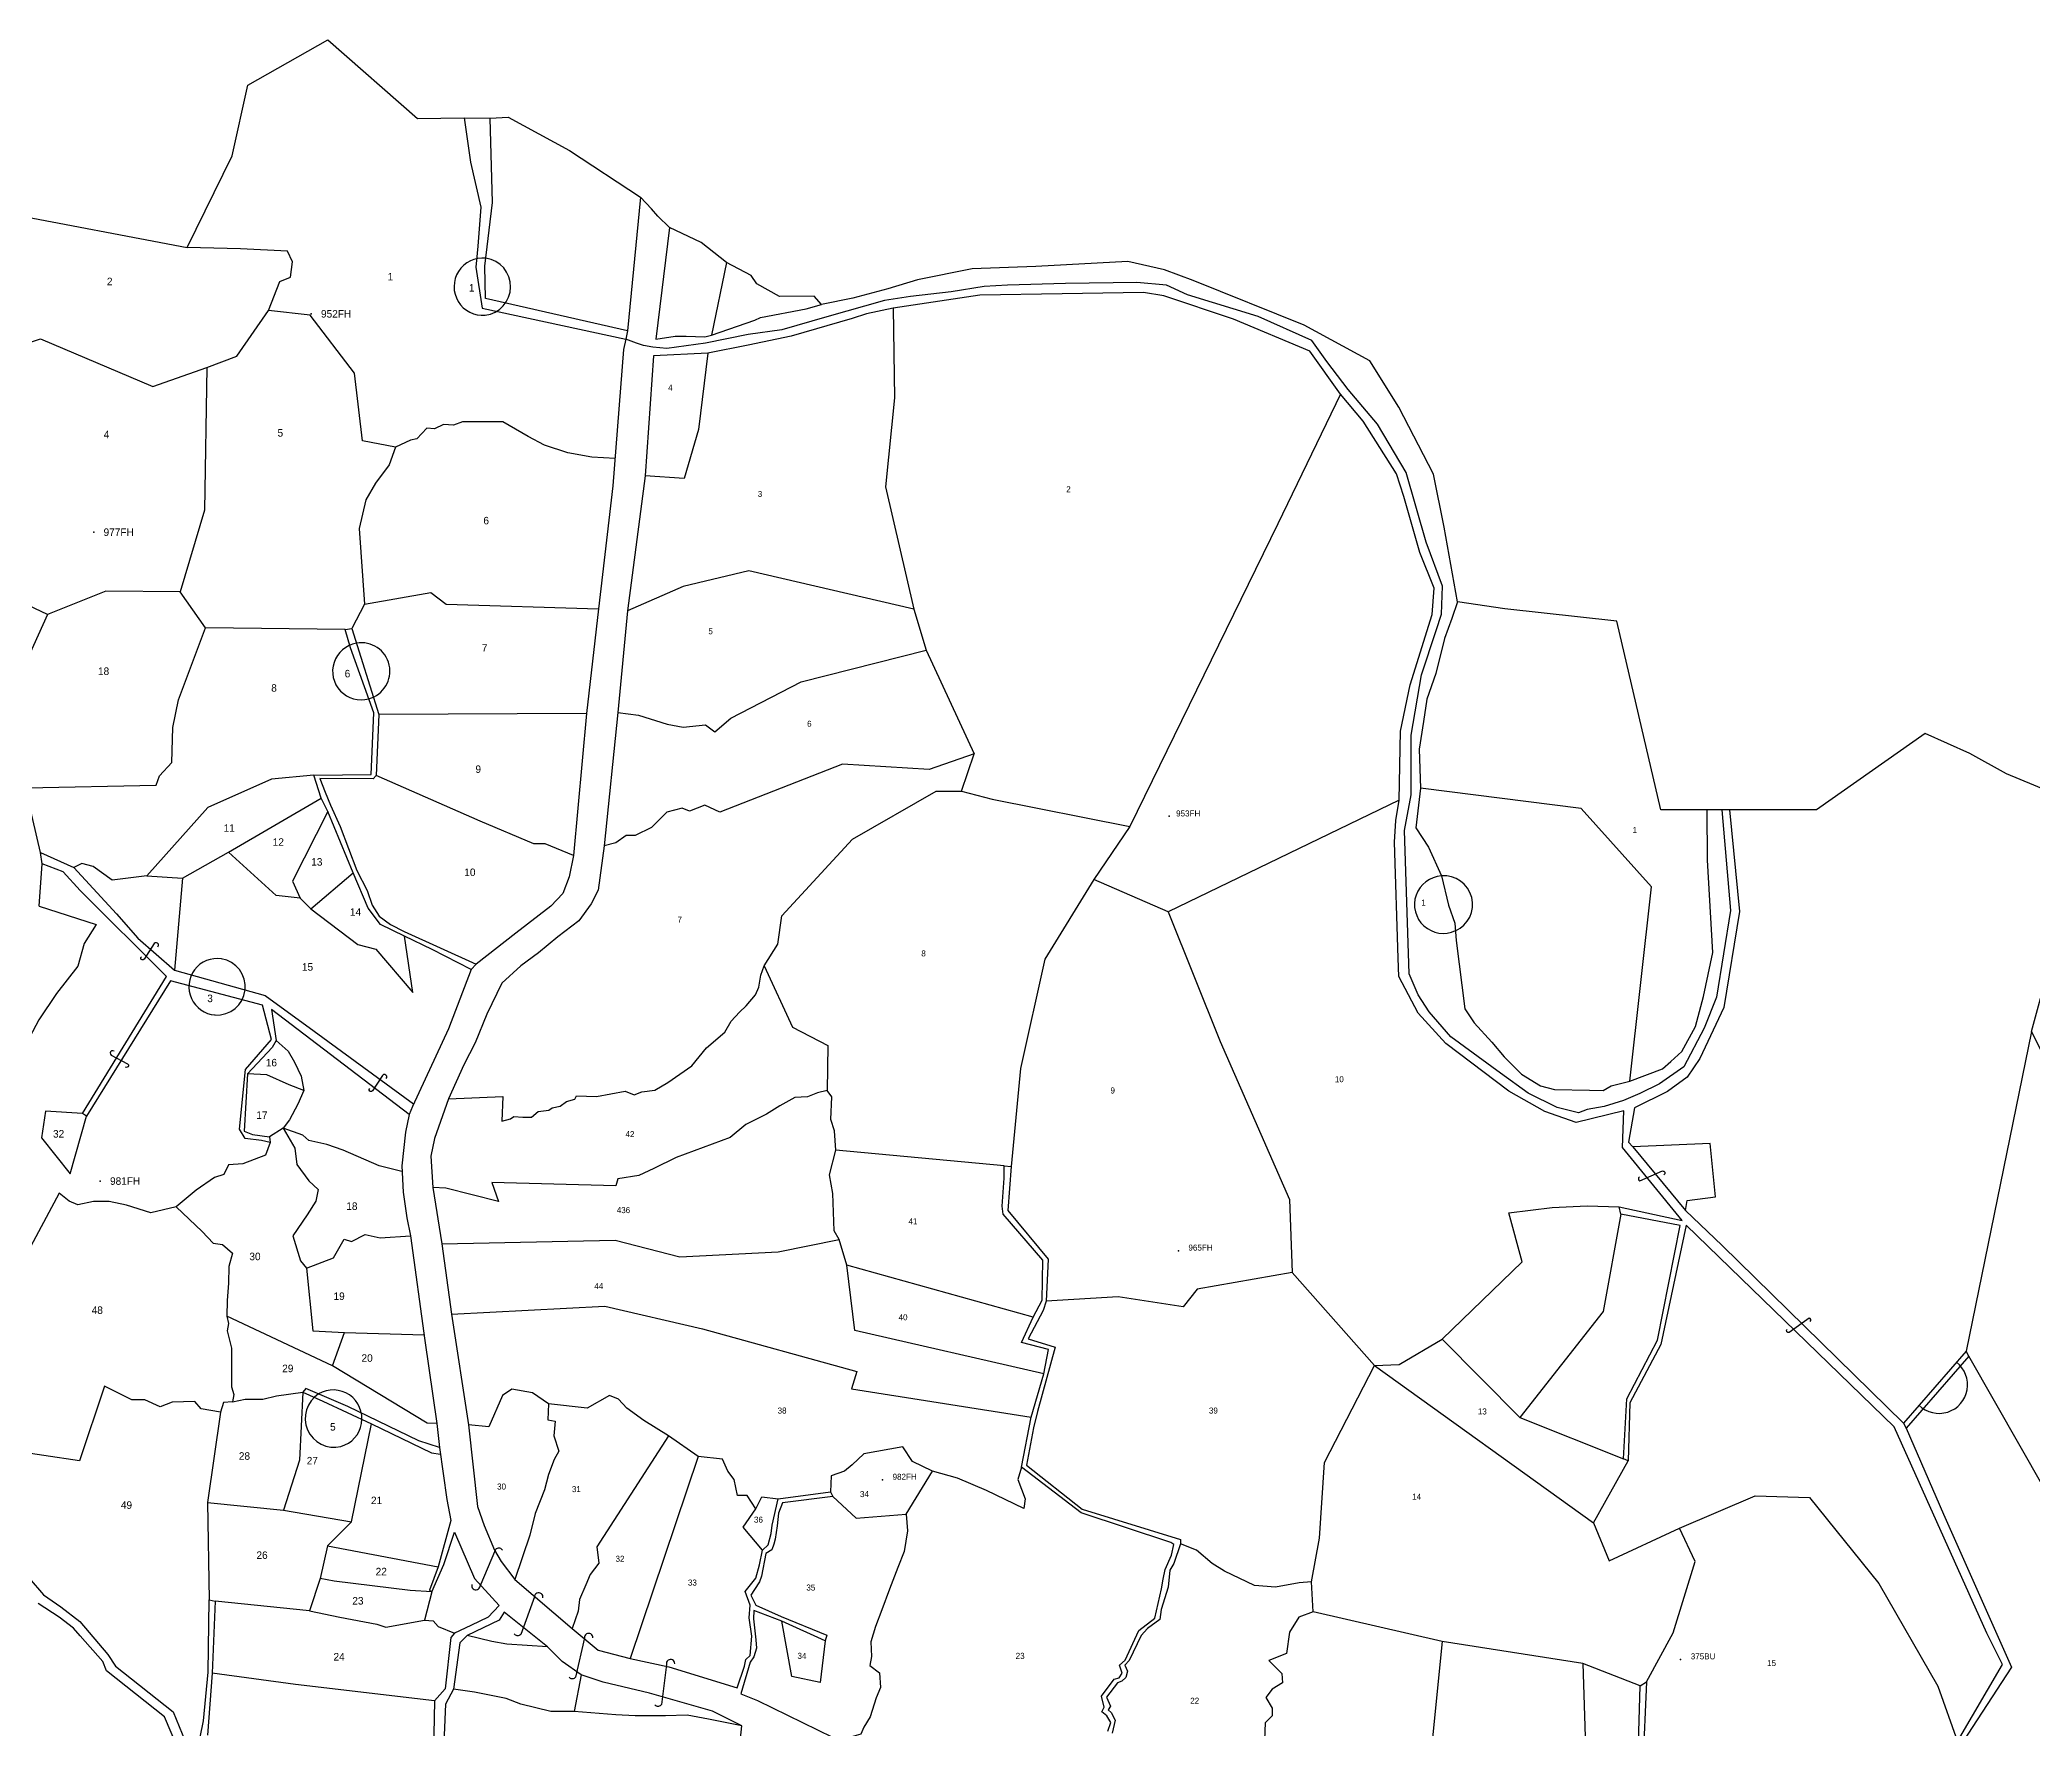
# Model space of a CAD drawing. Extents: x 149058 to 155632, y 177514 to 180719.
# Drawn here: x 152999 to 154323, y 179015 to 180137 of the extents above; entities that cross this region are included whole.
import ezdxf

# ---------------------------------------------------------------- set-up
doc = ezdxf.new("R2010")
doc.units = 0
doc.header["$MEASUREMENT"] = 0
for name, color, linetype in [('BORDER-B', 3, 'CONTINUOUS'), ('LINK', 4, 'CONTINUOUS'), ('NO', 1, 'CONTINUOUS'), ('PARCEL', 6, 'CONTINUOUS'), ('ROAD', 2, 'CONTINUOUS'), ('TRIG-P', 2, 'CONTINUOUS'), ('TRIG-T', 1, 'CONTINUOUS')]:
    doc.layers.add(name, color=color, linetype=linetype)

msp = doc.modelspace()

# ---------------------------------------------------------------- linework, layer by layer
at = {"layer": 'BORDER-B'}
for points in [[(152975.9, 180022.4), (153097, 179999.2), (153126.8, 180060.2), (153137.2, 180107.2), (153190.4, 180137.3), (153250.1, 180084.9), (153281.1, 180085.5), (153298.3, 180085.2), (153310.2, 180085.8), (153351, 180063.8), (153398.1, 180032.7)], [(154351.3, 179630.7), (154306, 179649.6), (154281.5, 179663), (154251.9, 179676.4), (154179.7, 179625.6), (154121.9, 179625.6), (154116.8, 179625.6), (154107.1, 179625.6), (154076.1, 179625.6), (154047, 179750.9), (153972.5, 179759.2), (153941.1, 179763.8), (153932.3, 179813.4), (153925.1, 179848.6), (153902, 179893.1), (153882.8, 179923.9), (153839.3, 179947.6), (153765.5, 179977.3), (153746.3, 179984.4), (153722.1, 179989.9), (153661, 179986.6), (153618.6, 179985), (153582.3, 179977.8), (153562.5, 179971.8), (153539.3, 179965.7), (153518.4, 179961.3), (153513.7, 179966.9), (153490.6, 179966.6), (153475.4, 179975.1), (153471.7, 179980.7), (153455.3, 179989.2), (153438.6, 180002.6), (153417.4, 180012.6), (153409.6, 180020), (153405.6, 180024.9), (153398.1, 180032.7), (153389.6, 179943.9), (153388.5, 179938.3), (153387, 179931.6), (153379.9, 179841), (153370.3, 179759.1), (153362.4, 179689.7), (153353.7, 179595.3), (153350.8, 179581.1), (153346.6, 179569.9), (153338.7, 179561.6), (153315.4, 179543.7), (153289, 179523), (153285.7, 179519.6), (153270.7, 179480.1), (153246.6, 179428.5), (153244.5, 179423.1), (153242, 179411.5), (153239.5, 179389), (153240.4, 179371.6), (153242.9, 179354.5), (153245.4, 179342.5), (153254.9, 179273), (153262.9, 179217.7), (153264.6, 179201.9), (153269.6, 179167.4), (153272.1, 179153.3), (153263.8, 179122.5), (153258, 179107.1), (153259.6, 179105.9), (153254.6, 179087.1), (153260.4, 179086.7), (153263.8, 179083), (153274.6, 179078.4), (153272.1, 179075.5), (153268.4, 179041.4), (153261.3, 179033.5), (153260.4, 178989)], [(153398.1, 180032.7), (153389.6, 179943.9), (153388.5, 179938.3), (153387, 179931.6), (153379.9, 179841), (153370.3, 179759.1), (153362.4, 179689.7), (153353.7, 179595.3), (153350.8, 179581.1), (153346.6, 179569.9), (153338.7, 179561.6), (153315.4, 179543.7), (153289, 179523), (153285.7, 179519.6), (153270.7, 179480.1), (153246.6, 179428.5), (153244.5, 179423.1), (153242, 179411.5), (153239.5, 179389), (153240.4, 179371.6), (153242.9, 179354.5), (153245.4, 179342.5), (153254.9, 179273), (153262.9, 179217.7), (153264.6, 179201.9), (153269.6, 179167.4), (153272.1, 179153.3), (153263.8, 179122.5), (153258, 179107.1), (153259.6, 179105.9), (153254.6, 179087.1), (153260.4, 179086.7), (153263.8, 179083), (153274.6, 179078.4), (153272.1, 179075.5), (153268.4, 179041.4), (153261.3, 179033.5), (153260.4, 178989)], [(152990.1, 179640.1), (153076.4, 179641.9), (153078.5, 179648.1), (153086.8, 179657.1), (153087.4, 179680.3), (153091.3, 179698.7), (153109.1, 179746.6), (153092.2, 179770.4), (153042.8, 179771), (153004.1, 179755.5), (152974.3, 179769.5)], [(152990.1, 179640.1), (153076.4, 179641.9), (153078.5, 179648.1), (153086.8, 179657.1), (153087.4, 179680.3), (153091.3, 179698.7), (153109.1, 179746.6), (153092.2, 179770.4), (153042.8, 179771), (153004.1, 179755.5), (152974.3, 179769.5)], [(152998.6, 179561.6), (153000.7, 179589.6), (152999.5, 179597.3), (152991.5, 179631.5)], [(152998.6, 179561.6), (153000.7, 179589.6), (152999.5, 179597.3), (152991.5, 179631.5)], [(154322.5, 179478.3), (154348.5, 179573.3)], [(154322.5, 179478.3), (154279.1, 179265.9), (154237.4, 179218.1), (154239.3, 179214.8), (154264.1, 179157.6), (154309.2, 179055.9), (154273.6, 179001.1), (154158.6, 178917.1), (154144.7, 178890.6), (154137.2, 178882.6), (154132.1, 178874.1), (154076.2, 178841.8), (154042.9, 178826.3), (154021.4, 178815.1), (153997, 178800.5), (153984.8, 178793.5), (153969.3, 178781.3), (153965.1, 178777.1), (153957.6, 178762.1), (153950.5, 178740.5)], [(154365.1, 179394.4), (154322.5, 179478.3), (154279.1, 179265.9), (154237.4, 179218.1), (154239.3, 179214.8), (154264.1, 179157.6), (154309.2, 179055.9), (154273.6, 179001.1)]]:
    msp.add_lwpolyline(points, dxfattribs=at)
at = {"layer": 'LINK'}
for points in [[(153077.5, 179534.6, 1.030945), (153075, 179536.7), (153068.3, 179526.4, -1.136714), (153066.5, 179528)], [(153048.4, 179465.2, 1.030945), (153046.5, 179462.5), (153057.4, 179456.7, -1.136714), (153055.9, 179454.8)], [(153229.2, 179447, 1.030945), (153226.7, 179449.1), (153220, 179438.8, -1.136714), (153218.3, 179440.4)], [(154062, 179381.5, 0.68235), (154062.3, 179379.1), (154077.3, 179385.6, -0.818857), (154078.2, 179383.1)], [(154175.5, 179285.6, 0.68235), (154174.8, 179287.8), (154161.4, 179278.3, -0.818857), (154160.1, 179280.4)], [(153286.1, 179110.8, 1.087578), (153291.6, 179109.8), (153302.1, 179134.4, -0.507455), (153306.4, 179133.6)], [(153333.3, 179101.9, 1.087578), (153327.7, 179102.6), (153318.6, 179077.5, -0.507455), (153314.3, 179078.1)], [(153366.6, 179075.3, 1.087578), (153361, 179075.3), (153355, 179049.2, -0.507455), (153350.7, 179049.2)], [(153421, 179058.2, 1.087578), (153415.4, 179057.7), (153412.1, 179031.1, -0.507455), (153407.8, 179030.7)]]:
    msp.add_lwpolyline(points, format="xyb", dxfattribs=at)
at = {"layer": 'PARCEL'}
for points in [[(153381.3, 179859), (153365.8, 179860), (153349.9, 179862.8), (153334.4, 179868), (153323.6, 179873.6), (153306.7, 179883.4), (153301.1, 179883.4), (153280, 179883.4), (153273.9, 179881.1), (153267.3, 179881.6), (153261.2, 179878.7), (153256.1, 179879.2), (153249.5, 179872.2), (153245.3, 179871.2), (153235.4, 179866.6), (153213.4, 179870.8), (153208.2, 179915.8), (153178.7, 179954.2), (153151, 179957.5), (153158.5, 179976.7), (153165.6, 179979.5), (153167, 179989.8), (153163.7, 179996.9), (153132.3, 179998.3), (153097, 179999.2)], [(153455.3, 179989.2), (153445.3, 179941.1)], [(153110.1, 179919.5), (153129.9, 179927), (153151, 179957.5)], [(153566.1, 179959), (153567, 179899.3), (153560.9, 179840.3), (153579.9, 179759), (153588, 179731.8), (153619.9, 179662.7), (153590, 179652.5), (153532.4, 179655.9), (153451, 179624.1), (153440.9, 179628.8), (153430.7, 179624.7), (153425.9, 179626.8), (153415.8, 179624.1), (153405.6, 179613.9), (153394.7, 179608.5), (153388.6, 179608.5), (153381.9, 179603.7), (153374, 179601.6)], [(152986.1, 179934.1), (152999.6, 179938.5), (153074.1, 179906.8), (153110.1, 179919.5), (153108.5, 179824.8), (153092.2, 179770.4)], [(153443, 179929), (153436.8, 179878.3), (153427.3, 179845.7), (153401.3, 179847.5)], [(153863.4, 179901.9), (153821.8, 179815.7), (153723.3, 179614.6)], [(153235.4, 179866.6), (153231.1, 179854.8), (153222, 179842.6), (153215.7, 179831.5), (153211.3, 179812.5), (153214.9, 179762.2), (153206.3, 179746.1)], [(153579.9, 179759), (153470.1, 179784.3), (153426.6, 179774.1), (153389.6, 179757.8)], [(153214.9, 179762.2), (153258.8, 179770.1), (153269.1, 179762.2), (153370.3, 179759.1)], [(153941.1, 179763.8), (153937.4, 179752.7), (153932.4, 179739.5), (153926.6, 179716.2), (153920.7, 179699.1), (153918.4, 179684.3), (153915.7, 179666), (153916.5, 179640), (153913.3, 179613.6), (153921.9, 179600.7), (153930.5, 179581.7), (153935.1, 179562.3), (153939.4, 179550.2), (153940.2, 179538.8), (153946, 179493.4), (153952.2, 179484), (153963.9, 179471.2), (153972.1, 179461.5), (153983.7, 179449.9), (153996.2, 179442.1), (154005.5, 179439.7), (154028.8, 179439.4), (154037.8, 179439), (154043.2, 179442.1), (154055.6, 179445.2), (154077.4, 179453.4), (154082.9, 179458.4), (154090.2, 179465), (154099.2, 179481.7), (154104.6, 179501.5), (154110.8, 179530.7), (154107.3, 179592.1), (154107.1, 179625.6)], [(153004.1, 179755.5), (152979.4, 179700.5), (152972.8, 179672.4), (152990.1, 179640.1)], [(153201.9, 179745.5), (153109.1, 179746.6)], [(153383.2, 179690.3), (153396.8, 179688.5), (153415.9, 179682.5), (153426.6, 179680.5), (153441.4, 179682), (153447.6, 179677.4), (153458.3, 179686.6), (153504.9, 179710.6), (153588, 179731.8)], [(153362.4, 179689.7), (153224.3, 179688.9)], [(153480.4, 179521.9), (153489.4, 179536.3), (153492.1, 179555.1), (153539, 179606.2), (153594.7, 179638), (153611.5, 179638), (153619.9, 179662.7)], [(153181.2, 179648.7), (153153, 179645.9), (153110.6, 179627.2), (153070.2, 179581.7), (153047.2, 179578.9), (153034.5, 179588), (153027, 179590), (153021.7, 179587.3)], [(153353.7, 179595.3), (153334.9, 179603.1), (153327.3, 179603.1), (153291.7, 179618.1), (153222.6, 179648.5)], [(154055.6, 179445.2), (154069.9, 179574.5), (154023.2, 179626.4), (153916.5, 179640)], [(153093.9, 179580.1), (153124.5, 179597.5), (153185.9, 179633.3)], [(153611.5, 179638), (153631.9, 179632.6), (153723.3, 179614.6), (153699.5, 179579.3), (153666.8, 179526.3), (153650.7, 179453.8), (153644.4, 179388.5)], [(153902.4, 179632), (153748.9, 179557.8), (153699.5, 179579.3)], [(153190.4, 179624.5), (153166.9, 179578.1), (153172, 179567), (153156.2, 179568.6), (153124.5, 179597.5)], [(153070.2, 179581.7), (153093.9, 179580.1), (153088.5, 179519)], [(153172, 179567), (153179.1, 179559.9), (153207.2, 179583.8)], [(152998.6, 179561.6), (153036.5, 179549.3), (153028.5, 179536.8), (153024.3, 179521.8), (153010.2, 179503.5), (152998.3, 179486.1), (152988, 179466.3), (152970.3, 179447.7), (152990.4, 179434.3), (152990.7, 179408.4), (152936.4, 179375.4), (152920.6, 179340.5)], [(153179.1, 179559.9), (153210.4, 179536.1), (153222.3, 179533), (153246.9, 179504.1), (153241.4, 179541.6)], [(153748.9, 179557.8), (153783.3, 179471.6), (153829.4, 179366.6), (153831.2, 179318.2), (153768.1, 179307.1), (153758.8, 179295.4), (153715.6, 179301.9), (153667.7, 179299.1)], [(153270.7, 179433.5), (153306.8, 179435.2), (153306.1, 179418.7), (153311.8, 179420.2), (153314.1, 179421.8), (153319.9, 179421.4), (153325.7, 179421.4), (153330.3, 179425.2), (153337.2, 179426), (153339.5, 179427.5), (153344.9, 179428.7), (153349.1, 179431.7), (153354.5, 179433.3), (153355.6, 179435.6), (153369, 179435.2), (153387.9, 179438.6), (153394, 179436.3), (153399, 179438.3), (153407.8, 179439.4), (153416.3, 179444.4), (153432.4, 179455.5), (153442, 179467.4), (153454.3, 179477.8), (153458.5, 179485.1), (153463.9, 179491.2), (153468.5, 179495.4), (153474.6, 179502.7), (153476.9, 179507.7), (153478.1, 179515.8), (153480.4, 179521.9), (153499.2, 179481.2), (153522.6, 179469), (153522.3, 179439), (153515.7, 179437.5), (153509.2, 179434.8), (153500.7, 179434.4), (153490.8, 179429), (153481.9, 179423.3), (153468.1, 179416.4), (153457.7, 179407.9), (153422, 179394.5), (153407.1, 179387.2), (153397.1, 179382.6), (153383.2, 179380.3), (153381.7, 179375.7), (153299.5, 179378), (153303.8, 179365.3), (153268.8, 179374.2), (153260.3, 179374.6)], [(153156, 179472.3), (153164.1, 179465.3), (153168.3, 179458), (153172.6, 179448.6), (153174.4, 179439.1), (153164.7, 179442.8), (153150, 179449.5), (153137, 179450.2)], [(153174.4, 179439.1), (153170.5, 179430), (153165, 179419.6), (153160.7, 179414.1), (153151.6, 179408.3)], [(153266.2, 179337.1), (153381.3, 179339.6), (153424.3, 179328.5), (153489.6, 179331.9), (153530.3, 179340), (153526.9, 179345.8), (153526.1, 179370.7), (153523.8, 179383), (153528, 179399.5), (153527.2, 179412.2), (153524.6, 179419.8), (153525.3, 179434.8), (153522.3, 179439)], [(153027.4, 179423.8), (153002.8, 179425.3), (153000.1, 179407.6), (153019.3, 179383.8), (153030.1, 179422)], [(153160.7, 179414.1), (153168.6, 179400.7), (153169.9, 179390), (153177.8, 179379), (153183.9, 179373.2), (153182.4, 179365.6), (153176.6, 179356.5), (153167.1, 179342.4), (153172.3, 179326), (153176.3, 179321.1), (153194.3, 179327.8), (153201.3, 179340.3), (153206.2, 179338.8), (153215.3, 179343.4), (153225.1, 179341.2), (153245.4, 179342.5)], [(153239.7, 179385.2), (153224.5, 179389.1), (153200.7, 179399.5), (153189.7, 179403.1), (153177.8, 179405.9), (153173.8, 179409.5), (153160.7, 179414.1)], [(153152.2, 179404.6), (153149.1, 179396.1), (153133.9, 179390.3), (153124.4, 179389.7), (153121.4, 179383.3), (153115.2, 179381.2), (153103, 179372.9), (153089.6, 179361.7), (153072.8, 179357.7), (153056.7, 179362.9), (153045.1, 179365.3), (153034.7, 179365.3), (153024.3, 179363.2), (153018.5, 179365.6), (153011.8, 179370.8), (152968.7, 179290.4), (152933.2, 179216.4)], [(154092.6, 179359.4), (154093.8, 179366), (154112.5, 179368.4), (154109, 179403.9), (154057.7, 179401.7)], [(153639.8, 179389), (153528, 179399.5)], [(153089.6, 179361.7), (153107, 179345.3), (153114.3, 179337.6), (153120.4, 179336.7), (153127.1, 179330.9), (153124.7, 179322.1), (153124.4, 179311.1), (153123.5, 179299.5), (153123.2, 179289.1), (153124.4, 179284.3), (153123.5, 179279.4), (153126.5, 179267.8), (153126.5, 179242.2), (153128, 179237), (153127.1, 179232.1), (153135.4, 179233.9), (153147.3, 179233.9), (153156.4, 179236.1), (153173.9, 179238.7)], [(153831.2, 179318.2), (153886, 179256.3), (153902.4, 179256.9), (153931, 179273.8), (153984.1, 179325.2), (153975.3, 179357.9), (154003.9, 179361.4), (154027.3, 179362.5), (154048.6, 179361.7)], [(154049.6, 179357), (154037.8, 179292.3), (153982.4, 179221.7), (153931, 179273.8)], [(153666.1, 179250.7), (153540.7, 179279.7), (153535.4, 179323), (153530.3, 179340)], [(153176.3, 179321.1), (153180.5, 179279.4), (153201.6, 179278.2), (153254.4, 179276.8)], [(153659.1, 179288.5), (153535.4, 179323)], [(153272.5, 179290.4), (153374.5, 179295.8), (153439.4, 179280.8), (153541.9, 179252.4), (153538.4, 179240.9), (153657.7, 179222.1)], [(153193.6, 179256.2), (153123.2, 179289.1)], [(153262.9, 179217.7), (153256.5, 179218.1), (153193.6, 179256.2), (153201.6, 179278.2)], [(154449.1, 179279), (154460.6, 179182.6), (154348.1, 179144.4), (154280.8, 179262.5)], [(154062.4, 179043.5), (154024.4, 179058.3), (153931, 179072.9), (153845.2, 179092.7), (153844.1, 179112.6), (153849.3, 179141.7), (153852.8, 179191.9), (153886, 179256.3)], [(153886, 179256.3), (154031.4, 179151.7), (154054.6, 179193)], [(153127.1, 179232.1), (153121, 179231.7), (153119.2, 179225.4), (153106.3, 179227.5), (153102.1, 179232.5), (153086.9, 179232), (153079, 179228.8), (153068.8, 179233.5), (153060.1, 179233.5), (153042, 179242.7), (153025.5, 179192.9), (152978, 179200), (152973.3, 179137.6)], [(153173.9, 179238.7), (153171.7, 179193.4), (153161, 179160.1), (153206.2, 179152.5), (153219.4, 179217.5)], [(153474.9, 179161), (153469, 179169.9), (153462.6, 179169.9), (153460.4, 179180.6), (153456.2, 179186.1), (153452.7, 179194.2), (153436.5, 179195.9), (153416.9, 179209.6), (153400.3, 179219.8), (153389.2, 179227.9), (153383.6, 179233.9), (153377.6, 179236.5), (153362.7, 179227.9), (153337.1, 179230.9), (153326.4, 179238.2), (153312.8, 179240.7), (153306.4, 179236.5), (153297.4, 179215.6), (153283.9, 179217)], [(153337.1, 179230.9), (153336.7, 179220.3), (153336.7, 179220.3), (153341.4, 179219.4), (153340.5, 179209.6), (153343.9, 179199.4), (153340.9, 179193.8), (153337.1, 179184), (153334.5, 179173.8), (153328.1, 179158), (153324.7, 179143.5), (153314.7, 179114.2)], [(153119.2, 179225.4), (153110.4, 179165.3), (153111.5, 179100.7)], [(153982.4, 179221.7), (154051.4, 179194.3)], [(153416.9, 179209.6), (153369.1, 179135.8), (153370.4, 179125.1), (153364.8, 179117.5), (153361.9, 179110.6), (153357.6, 179100.8), (153356.7, 179093.2), (153352.7, 179081.6)], [(153651.4, 179188.8), (153649, 179180.6), (153653.7, 179167.8), (153652.9, 179161.4), (153628.1, 179173.3), (153608.9, 179181.4), (153592.3, 179186.1), (153579, 179192.5), (153572.6, 179202.3), (153546.6, 179197.6), (153538.9, 179190.4), (153533.8, 179186.1), (153524.9, 179183.1), (153524.5, 179172.3)], [(153436.5, 179195.9), (153391.3, 179061.6)], [(153525.9, 179169.3), (153541.5, 179155), (153574.8, 179157.6), (153592.3, 179186.1)], [(153110.4, 179165.3), (153161, 179160.1)], [(153479.2, 179133.7), (153466.4, 179149), (153474.9, 179161), (153478.8, 179169.1), (153489.6, 179167.7)], [(154031.4, 179151.7), (154041.9, 179126.6), (154088.6, 179148.2), (154138.8, 179169.7), (154175, 179168.6), (154221.1, 179111.4), (154260.2, 179043.2), (154273.4, 179006.4)], [(153206.2, 179152.5), (153190.1, 179136.4), (153185.4, 179114.7), (153178.3, 179093.4), (153115.6, 179099.8)], [(153574.8, 179157.6), (153575.6, 179146.5), (153573.5, 179132.8), (153569.2, 179122.2), (153563.7, 179107.7), (153558.6, 179094), (153554.3, 179082.9), (153551.3, 179072.7), (153551.7, 179062.9), (153550.5, 179056.9), (153556.9, 179052.2), (153557.7, 179042.4), (153554.7, 179035.6), (153550.9, 179022.8), (153546.6, 179016), (153544.5, 179011.3), (153536.8, 179009.1), (153532.9, 179002.9)], [(153190.1, 179136.4), (153263.8, 179122.5)], [(153844.1, 179112.6), (153835.9, 179112), (153820.1, 179109.1), (153806.1, 179110.2), (153786.3, 179119.6), (153778.1, 179124.8), (153767.6, 179133.6), (153757, 179137.9)], [(154066.7, 179046.2), (154084.5, 179078.7), (154099.1, 179126), (154088.6, 179148.2)], [(153259.6, 179105.9), (153245.2, 179106.8), (153194.6, 179113.1), (153185.4, 179114.7)], [(153178.3, 179093.4), (153198.5, 179089), (153222.9, 179084.5), (153229, 179082.4), (153254.6, 179087.1)], [(153520.8, 179073.4), (153517.6, 179045.8), (153498.8, 179049.6), (153492.1, 179086.4)], [(153845.2, 179092.7), (153835.6, 179089.2), (153829.4, 179079.1), (153827.4, 179065), (153815.7, 179060.3), (153824.3, 179051.7), (153824.7, 179045.5), (153818, 179041.2), (153813.7, 179035.7), (153818, 179028.6), (153818, 179023.6), (153813.3, 179018.9), (153812.9, 179007.5), (153808.2, 178988), (153802.8, 178987.6), (153797.3, 178979.4), (153798.9, 178969.2), (153797.8, 178960.3)], [(153336.3, 179069.5), (153309.3, 179071.2), (153299.5, 179073), (153283, 179076.9)], [(153931, 179072.9), (153918.4, 178949.2)], [(154024.4, 179058.3), (154028.5, 178926.1)], [(153261.3, 179033.5), (153168.9, 179044.4), (153113.5, 179051.9)], [(153358.8, 179050.7), (153354.1, 179026.5), (153338.7, 179026.5), (153318.7, 179031.2), (153308.9, 179035), (153287.9, 179039.3), (153274, 179041.2)], [(153465.6, 179016.9), (153443.3, 179021.3), (153429.2, 179023.9), (153414.7, 179023.5), (153394.6, 179023.5), (153381.8, 179024.3), (153354.1, 179026.5)]]:
    msp.add_lwpolyline(points, dxfattribs=at)
for centre, radius, start, end in [((153293.3, 179973.2), 19, 83.5728, 275.1848), ((153292.8, 179973.2), 19.1, 276.7829, 81.9747), ((153212.5, 179717.6), 18.9, 99.3169, 285.8089), ((153212.8, 179717.7), 18.9, 284.8399, 100.2859), ((153931.6, 179562.6), 19.1, 93.4757, 295.108), ((153932, 179562.7), 19.1, 293.9674, 94.6163), ((153116.9, 179508), 18.8, 81.5635, 265.6163), ((153116.7, 179508), 18.8, 266.1459, 81.0338), ((154261, 179243.5), 19, 225.6645, 52.0987), ((153194.6, 179221.2), 19.2, 122.4141, 283.7122), ((153194, 179221), 19.1, 285.5741, 120.5521)]:
    msp.add_arc(centre, radius, start, end, dxfattribs=at)
at = {"layer": 'ROAD'}
for points in [[(153281.1, 180085.5), (153285.2, 180056), (153292.2, 180026), (153290, 180000.2), (153288.7, 179986.1), (153292.9, 179959), (153388.5, 179938.3)], [(153389.6, 179943.9), (153295.1, 179965.3), (153294.8, 179986.8), (153299.9, 180029.2), (153298.3, 180085.2)], [(153417.4, 180012.6), (153408.4, 179938.4), (153421.2, 179940.4), (153428.6, 179940.4), (153441, 179940), (153445.3, 179941.1), (153474.1, 179950.9), (153478, 179952.8), (153508.3, 179958.6), (153518.4, 179961.3)], [(154116.8, 179625.6), (154122.5, 179558.7), (154113.1, 179501.1), (154105, 179480.5), (154091.4, 179454.9), (154075.4, 179443.6), (154062.2, 179437), (154051.3, 179432.4), (154038.5, 179428.5), (154027.2, 179426.5), (154021.4, 179424.2), (154007.4, 179427.7), (153988, 179437.4), (153969.7, 179450.6), (153936.6, 179474.7), (153922.3, 179491.4), (153914.9, 179502.7), (153909, 179516.7), (153905.9, 179611.9), (153910.2, 179635.6), (153910.2, 179675.2), (153917.1, 179715.2), (153926.9, 179744.8), (153930.4, 179755.7), (153931.1, 179774.3), (153920.3, 179803.5), (153907, 179849.7), (153888, 179881.9), (153868.5, 179904.9), (153854.2, 179923.5), (153844.4, 179937.5), (153808.7, 179953.4), (153761.6, 179967.8), (153747.8, 179974.2), (153727.9, 179976.1), (153680.5, 179975.3), (153642, 179974.2), (153626.5, 179973.4), (153604.7, 179969.9), (153577.5, 179966.8), (153560.4, 179964.1), (153521.9, 179953.2), (153492, 179944.6), (153469.8, 179941.5), (153441.4, 179935.7), (153415.8, 179932.2), (153406.4, 179933), (153400.2, 179934.2), (153395.6, 179935.7), (153388.5, 179938.3)], [(154273.4, 179006.4), (154303.3, 179057.6), (154292.9, 179078.5), (154231.3, 179215.6), (154093.1, 179349.7), (154076.3, 179270.4), (154055.5, 179231.5), (154054.6, 179193), (154051.4, 179194.3), (154053.7, 179234.2), (154074.1, 179273.2), (154089, 179349.3), (154049.6, 179357), (154048.6, 179361.7), (154090.3, 179352.7), (154050.8, 179401.1), (154051.7, 179425.6), (154020, 179417.9), (153999.2, 179425.1), (153975.1, 179438.7), (153933.4, 179470.4), (153914.9, 179490.4), (153902.2, 179514.8), (153901.7, 179527.1), (153899.3, 179604), (153900.2, 179618.5), (153902.4, 179632), (153903.3, 179677.8), (153909.7, 179708.6), (153924.2, 179755.3), (153925.5, 179772.9), (153916, 179796.5), (153905.5, 179833.9), (153900.5, 179848.9), (153878.3, 179883.8), (153863.4, 179901.9), (153843, 179930.4), (153792.2, 179951.7), (153746, 179967.1), (153732.4, 179969.4), (153678.5, 179968.5), (153623.6, 179967.6), (153566.1, 179959), (153548.4, 179955.3), (153538.9, 179952.2), (153498.3, 179940.3), (153469.8, 179934.4), (153443, 179929), (153406.8, 179927.2), (153401.3, 179847.5), (153389.6, 179757.8), (153383.2, 179690.3), (153374, 179601.6), (153370, 179572.1), (153365.4, 179563.1), (153357.3, 179551.8), (153343.2, 179541.3), (153330.5, 179530.5), (153318.7, 179521.9), (153306.1, 179510.5), (153296.1, 179489.7), (153288.4, 179470.7), (153280.7, 179456.2), (153270.7, 179433.5), (153261.2, 179407.2), (153258.9, 179395.5), (153260.3, 179374.6), (153266.2, 179337.1), (153272.5, 179290.4), (153283.9, 179217), (153289.8, 179162.6), (153294.3, 179150), (153301.1, 179133.7), (153305.6, 179126), (153314.7, 179114.2), (153352.7, 179081.6), (153370, 179067.1), (153391.3, 179061.6), (153417.1, 179056.2), (153462.4, 179042.2), (153467.4, 179056.5), (153468.1, 179060.9), (153471.1, 179063.7), (153472.2, 179076.4), (153470.4, 179088.7), (153471.1, 179097), (153467.8, 179106.2), (153474.8, 179115), (153477.3, 179123.8), (153479.2, 179133.7), (153483.1, 179137.2), (153485, 179144.6), (153485.6, 179150.3), (153489.6, 179167.7), (153524.5, 179172.3), (153525.9, 179169.3), (153492.6, 179165.1), (153489.8, 179158.2), (153488.9, 179149.9), (153487.7, 179140.9), (153486.8, 179137.6), (153485.4, 179133.9), (153481.5, 179131.4), (153478.7, 179116.4), (153477.3, 179112.5), (153473.9, 179107.6), (153471.5, 179103.7), (153474.8, 179097), (153491.7, 179089.6), (153521.9, 179077.1), (153520.8, 179073.4), (153492.1, 179086.4), (153473.4, 179093.5), (153473.2, 179088), (153474.8, 179074.1), (153475.2, 179068.6), (153473.4, 179062.8), (153471.1, 179059.1), (153464.8, 179038.1), (153475.9, 179033.7), (153525.7, 179009.3)], [(153285.7, 179519.6), (153259.7, 179532.7), (153241.4, 179541.6), (153225.5, 179549.5), (153217.2, 179560.2), (153207.2, 179583.8), (153190.4, 179624.5), (153185.9, 179633.3), (153181.2, 179648.7), (153219.3, 179649), (153221.1, 179690), (153205.4, 179733.3), (153201.9, 179745.5), (153206.3, 179746.1), (153224.3, 179688.9), (153222.6, 179648.5), (153220.5, 179646.1), (153185.1, 179646.4), (153188.6, 179637.3), (153192.2, 179628.7), (153198.7, 179614.6), (153209.6, 179585.2), (153216.6, 179572), (153219.9, 179562.2), (153224.6, 179554.9), (153232, 179549.5), (153241.1, 179544.8), (153289, 179523)], [(154121.9, 179625.6), (154128.5, 179558), (154118, 179494.3), (154102.1, 179460.4), (154093.6, 179448), (154080.7, 179438.5), (154058.7, 179427.6), (154054.8, 179404.7), (154057.7, 179401.7), (154092.6, 179359.4), (154117, 179336), (154237.4, 179218.1)], [(152999.5, 179597.3), (153021.7, 179587.3), (153049.9, 179556.5), (153064.2, 179540.4), (153088.5, 179519), (153148.7, 179502.2), (153181.3, 179478.6), (153247.4, 179430.2)], [(153244.5, 179423.1), (153152.9, 179492.8), (153156, 179472.3), (153153.5, 179467.6), (153137, 179450.2), (153134.8, 179412), (153140.4, 179409.9), (153151.6, 179408.3), (153152.2, 179404.6), (153146.3, 179405.8), (153135.5, 179407.1), (153131.7, 179413.3), (153135.8, 179453), (153152.9, 179472.9), (153147, 179495.9), (153085.8, 179512), (153030.1, 179422), (153027.4, 179423.8), (153083.3, 179514.8), (153025.8, 179571.9), (153014.5, 179584.5), (153000.7, 179589.6)], [(153708.8, 179013.3), (153710.8, 179019), (153708.1, 179023.5), (153704.7, 179026.2), (153706.3, 179029.4), (153704.5, 179036.7), (153712.9, 179047.8), (153716.3, 179048.9), (153718.3, 179051.8), (153716.5, 179057.1), (153720.3, 179060.5), (153729.4, 179080.2), (153740, 179088.5), (153744.5, 179108), (153745.4, 179114.3), (153746.8, 179120.7), (153751.1, 179130.4), (153752.7, 179137.4), (153750.6, 179138.8), (153691, 179158.5), (153651.4, 179188.8), (153657.7, 179222.1), (153666.1, 179250.7), (153669.3, 179267), (153651.4, 179271.7), (153659.1, 179288.5), (153665, 179299.8), (153665.5, 179326.3), (153639.2, 179356.9), (153638.5, 179362.3), (153639.8, 179380.9), (153639.8, 179389), (153644.4, 179388.5), (153642.3, 179359.3), (153669.1, 179327.1), (153667.7, 179299.1), (153665.7, 179293), (153655.7, 179274), (153673.8, 179268.5), (153662.1, 179225.7), (153659.3, 179214.9), (153654.8, 179190.2), (153691.7, 179160.8), (153757, 179140.8), (153757, 179137.9), (153752.5, 179124.7), (153750, 179120.4), (153748.8, 179109.1), (153744.1, 179094.2), (153743.4, 179087.6), (153735.2, 179081.5), (153730.9, 179077), (153723, 179060.4), (153720.1, 179057.1), (153721.9, 179053.2), (153720.8, 179049.1), (153718.1, 179046.6), (153715.1, 179045.5), (153707.9, 179036), (153710.6, 179029.9), (153709, 179027.6), (153711, 179025.8), (153713.5, 179020.6), (153711.7, 179012)], [(154280.8, 179262.5), (154239.3, 179214.8)], [(154280.8, 179262.5), (154279.1, 179265.9)], [(153264.6, 179201.9), (153250.9, 179206.3), (153203.7, 179229.2), (153175.9, 179241.1), (153173.9, 179238.7), (153187, 179232.6), (153219.4, 179217.5), (153259.4, 179198.4), (153265.2, 179197.5)], [(153259.6, 179105.9), (153267.5, 179124.1), (153274.7, 179145.5), (153287.9, 179114.7), (153304.2, 179096.8), (153296.9, 179089.2), (153285.4, 179083.6), (153274.6, 179078.4)], [(152991.9, 179115), (153001.5, 179104), (153012.9, 179096), (153025.6, 179086.2), (153044.2, 179064.2), (153049.3, 179056.6), (153087.6, 179026.2), (153099.7, 178996.9)], [(153094.6, 178993.3), (153081.9, 179022.9), (153043.4, 179053.5), (153040.9, 179059.6), (153025.9, 179076.6), (153021.4, 179081.7), (153012, 179089.1), (152997.9, 179098.1)], [(153105.7, 179009.4), (153107.7, 179020.2), (153110.9, 179052.6), (153111.5, 179100.7), (153115.6, 179099.8), (153113.5, 179051.9), (153110.4, 179010.8)], [(153464, 179002.2), (153465.6, 179016.9), (153446, 179026.7), (153404.1, 179038.6), (153373.4, 179046), (153358.8, 179050.7), (153346.1, 179059.7), (153336.3, 179069.5), (153307.6, 179092.5), (153304.3, 179087.1), (153283, 179076.9), (153278.1, 179072), (153274, 179041.2), (153268.6, 179031.4), (153266.6, 178985.1)], [(154061, 178990.1), (154062.4, 179043.5), (154066.7, 179046.2), (154064.2, 178990.7)]]:
    msp.add_lwpolyline(points, dxfattribs=at)
at = {"layer": 'TRIG-P'}
for p in [(153179.4, 179955.1), (153034.9, 179810), (153749.6, 179621.4), (153039.2, 179378.8), (153755.6, 179332.6), (153559, 179180.3), (154089.3, 179060.9)]:
    msp.add_point(p, dxfattribs=at)

# ---------------------------------------------------------------- texts
at = {"layer": 'NO'}
for s, height, p in [('2', 5, (153043.6, 179974.2)), ('1', 5, (153230.2, 179977.4)), ('1', 5, (153284.2, 179970)), ('4', 4, (153416.6, 179904.2)), ('4', 5, (153041.5, 179872.5)), ('5', 5, (153157, 179873.6)), ('3', 4, (153476.1, 179833.5)), ('2', 4, (153681.1, 179836.6)), ('6', 5, (153293.8, 179815.3)), ('5', 4, (153443.3, 179742.3)), ('7', 5, (153292.7, 179730.6)), ('18', 5, (153037.7, 179715.2)), ('6', 5, (153201.6, 179713.6)), ('8', 5, (153152.8, 179704.1)), ('6', 4, (153508.9, 179680.8)), ('9', 5, (153288.5, 179650.1)), ('11', 5, (153121.2, 179611)), ('1', 4, (154057.4, 179610.1)), ('12', 5, (153153.8, 179601.7)), ('13', 5, (153179.4, 179588.5)), ('10', 5, (153281.1, 179581.6)), ('14', 5, (153205.1, 179555.2)), ('1', 4, (153917, 179562)), ('7', 4, (153422.8, 179550.7)), ('15', 5, (153173.2, 179518.7)), ('8', 4, (153584.8, 179528.2)), ('3', 5, (153110.3, 179497.8)), ('16', 5, (153149.2, 179455.1)), ('9', 4, (153710.5, 179437.1)), ('10', 4, (153859.6, 179444.6)), ('17', 5, (153142.9, 179420.2)), ('32', 5, (153007.8, 179407.8)), ('42', 4, (153388.2, 179408.1)), ('18', 5, (153202.7, 179359.7)), ('436', 4, (153382.4, 179357.6)), ('41', 4, (153576.3, 179350.2)), ('30', 5, (153138.3, 179326.3)), ('44', 4, (153367.5, 179307.1)), ('48', 5, (153033.5, 179290.6)), ('19', 5, (153194.2, 179299.9)), ('40', 4, (153569.7, 179286.4)), ('29', 5, (153160.1, 179251.9)), ('20', 5, (153212.8, 179258.8)), ('38', 4, (153489.3, 179224.4)), ('39', 4, (153775.9, 179224.4)), ('5', 5, (153191.9, 179213.1)), ('13', 4, (153954.6, 179223.8)), ('28', 5, (153131.3, 179193.7)), ('27', 5, (153176.4, 179190.6)), ('30', 4, (153302.9, 179173.9)), ('31', 4, (153352.6, 179172.2)), ('49', 5, (153052.9, 179161.1)), ('21', 5, (153219.1, 179164.2)), ('34', 4, (153544, 179168.9)), ('14', 4, (153911, 179167.2)), ('36', 4, (153473.6, 179151.9)), ('26', 5, (153143, 179127.8)), ('32', 4, (153381.6, 179125.9)), ('22', 5, (153222.2, 179116.9)), ('33', 4, (153429.7, 179110.1)), ('35', 4, (153508.4, 179106.8)), ('23', 5, (153206.7, 179097.5)), ('24', 5, (153194.2, 179060.3)), ('34', 4, (153502.5, 179061.4)), ('23', 4, (153647.5, 179061.4)), ('15', 4, (154146.8, 179056.6)), ('22', 4, (153763.5, 179031.6))]:
    msp.add_text(s, height=height, dxfattribs=at).set_placement(p)
at = {"layer": 'TRIG-T'}
for s, height, p in [('952FH', 5, (153185.9, 179952.7)), ('977FH', 5, (153041.4, 179807.6)), ('953FH', 4, (153754.1, 179621.2)), ('981FH', 5, (153045.7, 179376.4)), ('965FH', 4, (153762.3, 179332.7)), ('982FH', 4, (153565.7, 179180.4)), ('375BU', 4, (154096.1, 179061.1))]:
    msp.add_text(s, height=height, dxfattribs=at).set_placement(p)

doc.saveas('drawing.dxf')
